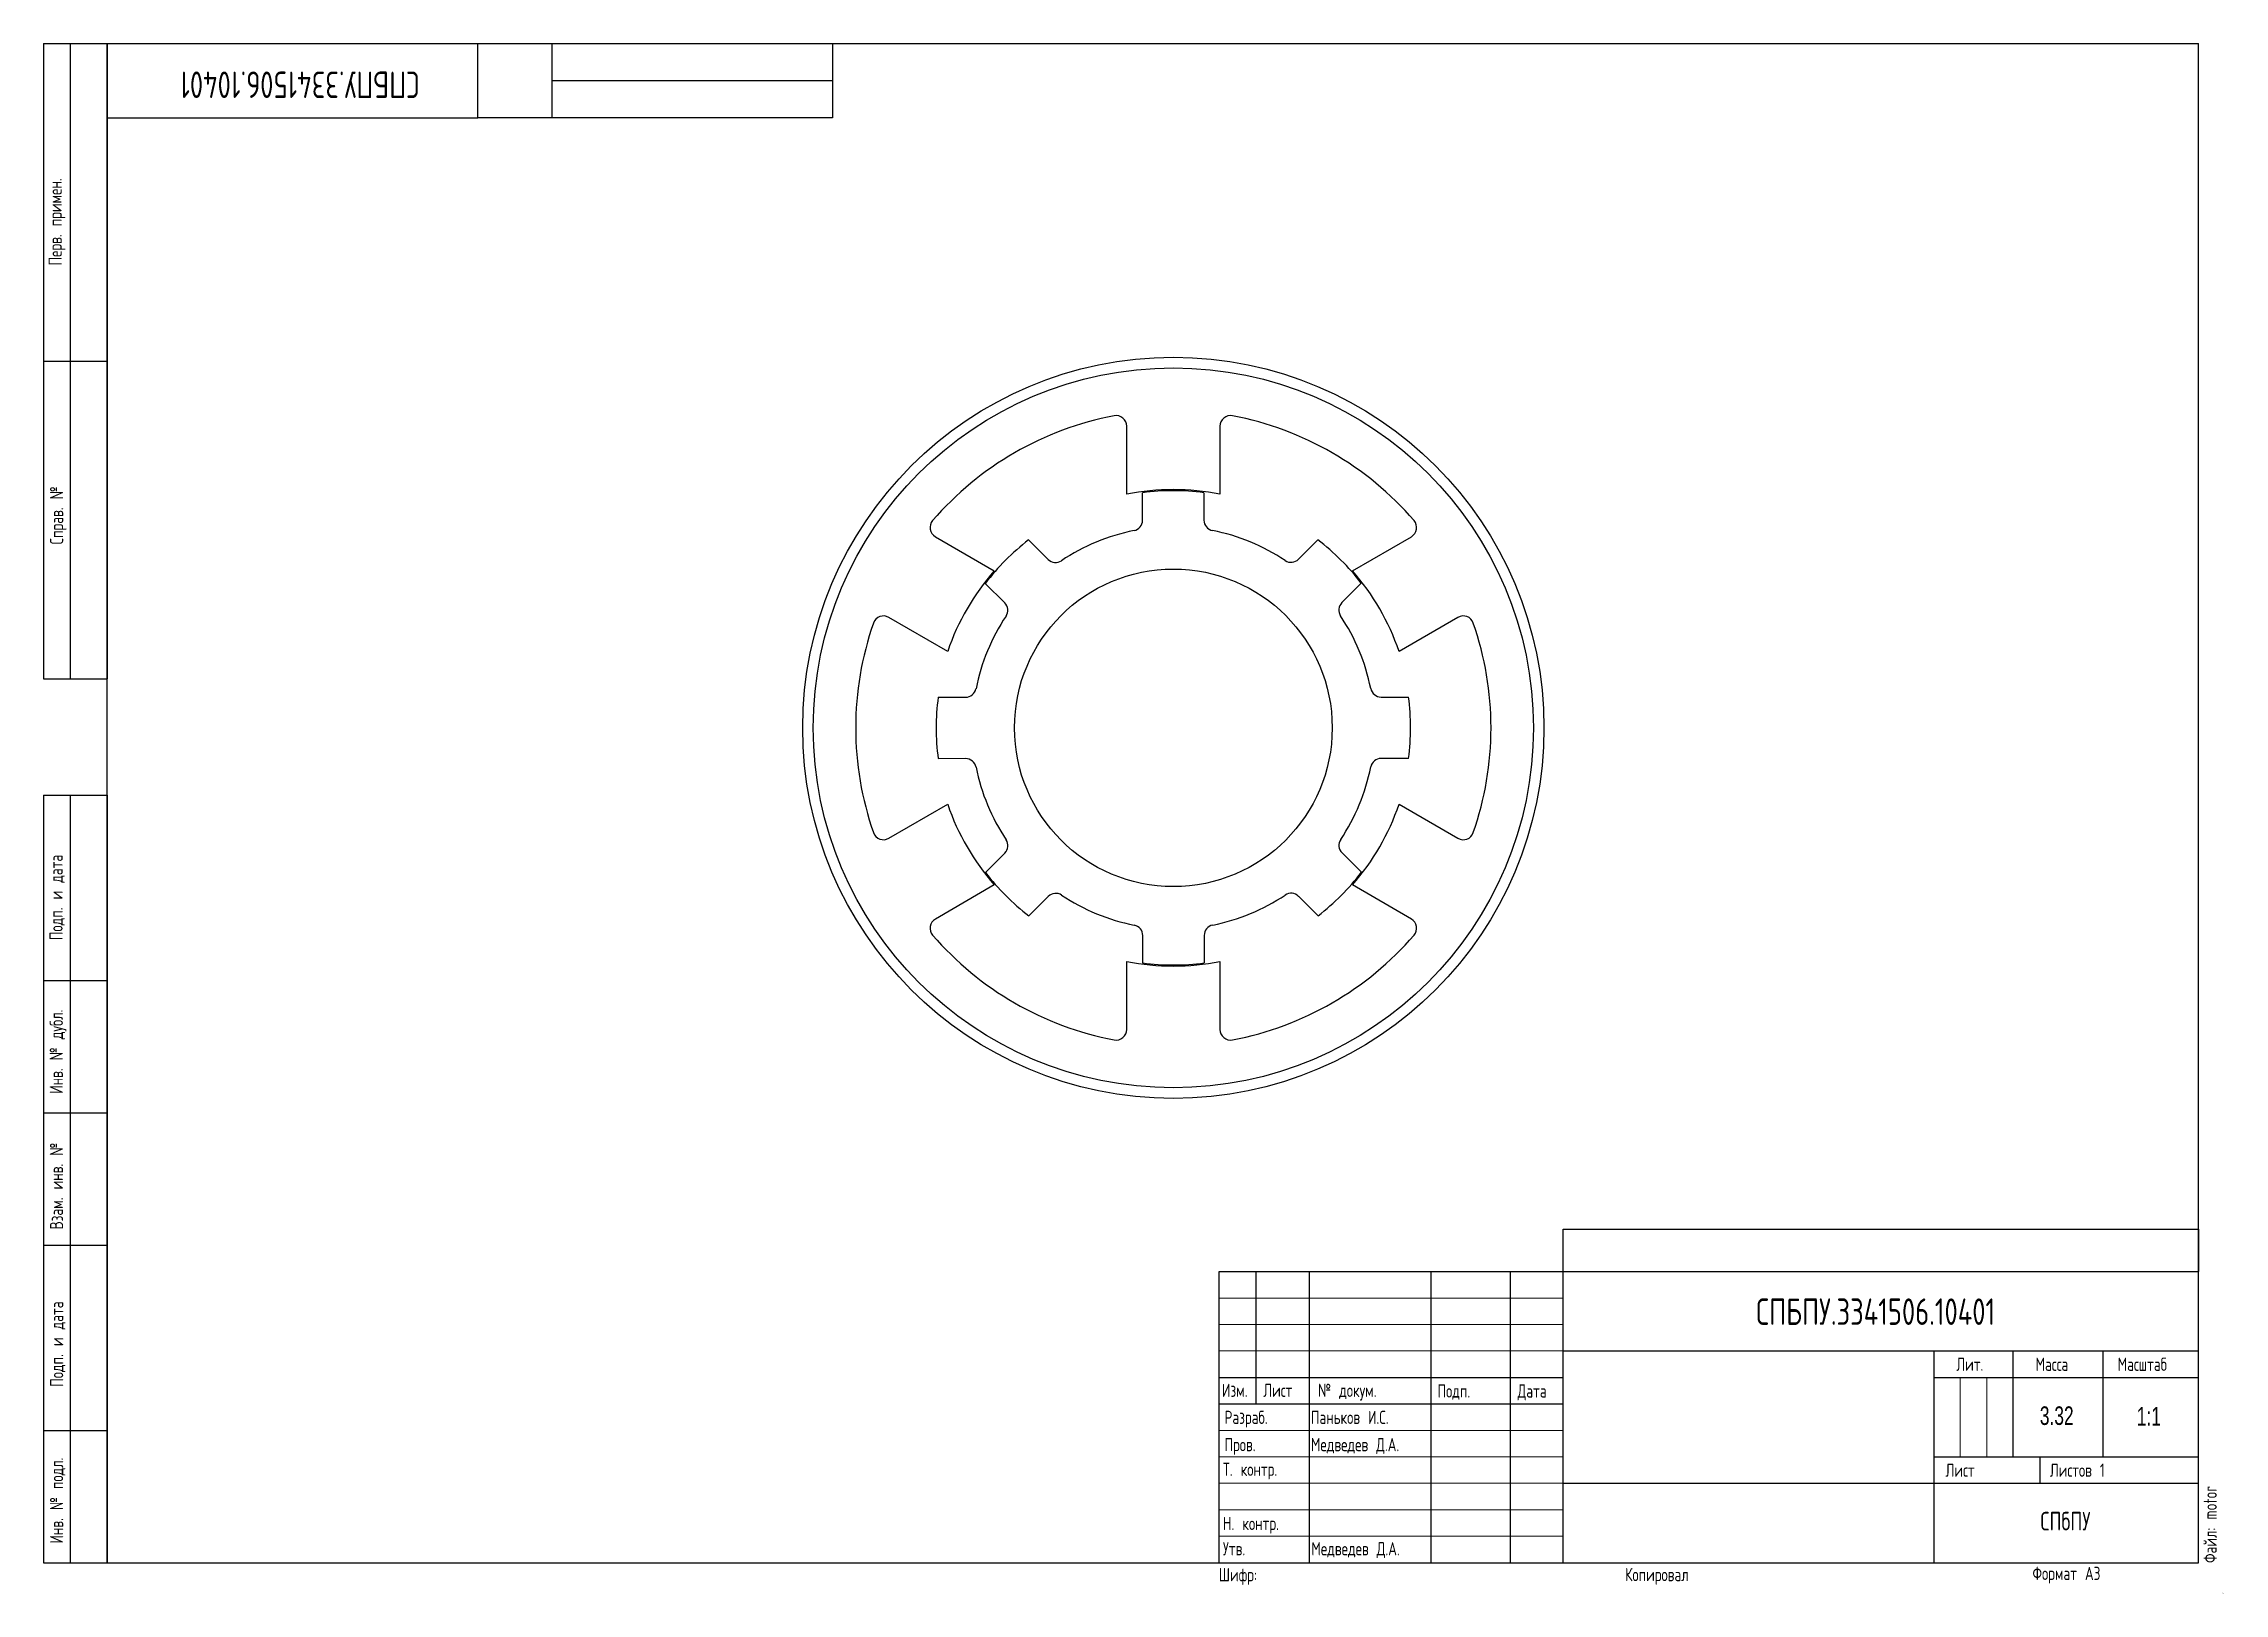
# Model space of a CAD drawing. Header units: millimetres. Extents: x 8 to 420, y -1 to 292.
import ezdxf

# ---------------------------------------------------------------- set-up
doc = ezdxf.new("R2010")
doc.units = ezdxf.units.MM
doc.styles.add('SLDTEXTSTYLE0', font='TXT', dxfattribs={"width": 0.7, "bigfont": 'bigfont'})
doc.styles.add('SLDTEXTSTYLE1', font='TXT', dxfattribs={"width": 0.7})

msp = doc.modelspace()

# ---------------------------------------------------------------- linework, layer by layer
at = {"color": 7, "linetype": 'Continuous', "lineweight": 25}
for p, q in [((8, 292), (20, 292)), ((8, 292), (8, 172)), ((13, 292), (13, 172)), ((20, 5), (20, 292)), ((20, 292), (415, 292)), ((20, 278), (20, 292)), ((20, 292), (90, 292)), ((20, 292), (20, 172)), ((90, 278), (90, 292)), ((90, 292), (157, 292)), ((104, 292), (104, 278)), ((157, 292), (157, 278)), ((415, 5), (415, 292)), ((104, 285), (157, 285)), ((20, 278), (90, 278)), ((157, 278), (90, 278)), ((8, 232), (20, 232)), ((212.57, 206.86), (212.57, 219.71)), ((230.17, 219.71), (230.17, 206.86)), ((215.55, 201.96), (215.55, 207.15)), ((227.15, 207.15), (227.15, 201.96)), ((176.42, 198.84), (187.55, 192.41)), ((194.04, 198.23), (197.71, 194.56)), ((244.99, 194.58), (248.66, 198.26)), ((255.19, 192.41), (266.32, 198.84)), ((189.52, 186.35), (185.84, 190.02)), ((256.87, 190.06), (253.2, 186.39)), ((178.75, 177.17), (167.62, 183.6)), ((275.12, 183.6), (263.99, 177.17)), ((8, 172), (20, 172)), ((176.94, 168.5), (182.14, 168.51)), ((260.6, 168.55), (265.79, 168.55)), ((182.14, 156.91), (176.95, 156.9)), ((265.8, 156.95), (260.61, 156.95)), ((8, 150), (20, 150)), ((8, 150), (8, 5)), ((13, 150), (13, 5)), ((20, 150), (20, 5)), ((167.62, 141.86), (178.75, 148.28)), ((263.99, 148.28), (275.12, 141.86)), ((185.87, 135.4), (189.54, 139.07)), ((253.23, 139.1), (256.9, 135.44)), ((187.55, 133.04), (176.42, 126.61)), ((266.32, 126.61), (255.19, 133.04)), ((197.75, 130.87), (194.08, 127.2)), ((248.7, 127.23), (245.03, 130.9)), ((215.59, 118.3), (215.59, 123.49)), ((227.19, 123.5), (227.19, 118.31)), ((212.57, 105.74), (212.57, 118.6)), ((230.17, 118.6), (230.17, 105.74)), ((8, 115), (20, 115)), ((8, 90), (20, 90)), ((295, 60), (295, 68)), ((295, 68), (415, 68)), ((415, 68), (415, 60)), ((8, 65), (20, 65)), ((230, 5), (230, 60)), ((230, 60), (415, 60)), ((237, 35), (237, 60)), ((247, 60), (247, 5)), ((270, 60), (270, 5)), ((285, 60), (285, 5)), ((295, 5), (295, 60)), ((415, 5), (415, 60)), ((295, 45), (415, 45)), ((365, 45), (365, 5)), ((380, 25), (380, 45)), ((397, 25), (397, 45)), ((230, 40), (295, 40)), ((365, 40), (415, 40)), ((230, 35), (295, 35)), ((8, 30), (20, 30)), ((365, 25), (415, 25)), ((385, 25), (385, 20)), ((295, 20), (415, 20)), ((8, 5), (20, 5)), ((20, 5), (415, 5)), ((230, 5), (415, 5))]:
    msp.add_line(p, q, dxfattribs=at)
at = {"color": 7, "linetype": 'Continuous', "lineweight": 18}
for p, q in [((230, 55), (295, 55)), ((230, 50), (295, 50)), ((230, 45), (295, 45)), ((370, 40), (370, 25)), ((375, 40), (375, 25)), ((230, 30), (295, 30)), ((230, 25), (295, 25)), ((230, 20), (295, 20)), ((230, 15), (295, 15)), ((230, 10), (295, 10))]:
    msp.add_line(p, q, dxfattribs=at)
at = {"color": 7, "linetype": 'Continuous', "lineweight": 25}
for radius in [70, 68, 30]:
    msp.add_circle((221.37, 162.73), radius, dxfattribs=at)
for centre, radius, start, end in [((221.37, 162.73), 60, 100.7315, 139.2685), ((210.57, 219.71), 2, 0, 100.7315), ((232.17, 219.71), 2, 79.2685, 180), ((221.37, 162.73), 60, 40.7315, 79.2685), ((221.37, 162.73), 45, 78.7228, 101.2772), ((221.37, 162.73), 44.8, 82.5924, 97.4697), ((177.42, 200.57), 2, 139.2685, 240), ((213.55, 201.96), 2, 281.2757, 0.031), ((229.15, 201.96), 2, 180.031, 258.7863), ((265.32, 200.57), 2, 300, 40.7315), ((221.37, 162.73), 44.8, 127.5924, 142.4697), ((221.37, 162.73), 38, 101.2757, 123.7863), ((221.37, 162.73), 38, 56.2757, 78.7863), ((221.37, 162.73), 44.8, 37.5924, 52.4697), ((199.13, 195.97), 2, 225.031, 303.7863), ((243.58, 196), 2, 236.2757, 315.031), ((221.37, 162.73), 45, 138.7228, 161.2772), ((221.37, 162.73), 45, 18.7228, 41.2772), ((188.1, 184.94), 2, 326.2757, 45.031), ((254.62, 184.97), 2, 135.031, 213.7863), ((221.37, 162.73), 60, 160.7315, 199.2685), ((166.62, 181.87), 2, 60, 160.7315), ((221.37, 162.73), 38, 146.2757, 168.7863), ((221.37, 162.73), 38, 11.2757, 33.7863), ((276.12, 181.87), 2, 19.2685, 120), ((221.37, 162.73), 60, 340.7315, 19.2685), ((182.13, 170.51), 2, 270.031, 348.7863), ((260.6, 170.55), 2, 191.2757, 270.031), ((221.37, 162.73), 44.8, 172.5924, 187.4697), ((221.37, 162.73), 44.8, 352.5924, 7.4697), ((182.14, 154.91), 2, 11.2757, 90.031), ((260.61, 154.95), 2, 90.031, 168.7863), ((221.37, 162.73), 38, 191.2757, 213.7863), ((221.37, 162.73), 38, 326.2757, 348.7863), ((221.37, 162.73), 45, 198.7228, 221.2772), ((221.37, 162.73), 45, 318.7228, 341.2772), ((166.62, 143.59), 2, 199.2685, 300), ((188.13, 140.48), 2, 315.031, 33.7863), ((254.64, 140.52), 2, 146.2757, 225.031), ((276.12, 143.59), 2, 240, 340.7315), ((221.37, 162.73), 44.8, 217.5924, 232.4697), ((221.37, 162.73), 44.8, 307.5924, 322.4697), ((199.16, 129.46), 2, 56.2757, 135.031), ((221.37, 162.73), 38, 236.2757, 258.7863), ((221.37, 162.73), 38, 281.2757, 303.7863), ((243.61, 129.48), 2, 45.031, 123.7863), ((177.42, 124.88), 2, 120, 220.7315), ((221.37, 162.73), 60, 220.7315, 259.2685), ((213.59, 123.49), 2, 0.031, 78.7863), ((229.19, 123.5), 2, 101.2757, 180.031), ((221.37, 162.73), 60, 280.7315, 319.2685), ((265.32, 124.88), 2, 319.2685, 60), ((221.37, 162.73), 45, 258.7228, 281.2772), ((221.37, 162.73), 44.8, 262.5924, 277.4697), ((210.57, 105.74), 2, 259.2685, 0), ((232.17, 105.74), 2, 180, 280.7315)]:
    msp.add_arc(centre, radius, start, end, dxfattribs=at)

# ---------------------------------------------------------------- texts
at = {"color": 7, "linetype": 'Continuous', "lineweight": 0, "style": 'SLDTEXTSTYLE0'}
for s, insert, char_height, attachment_point, rotation in [('\\M+18452\\M+18450\\M+18441\\M+18450\\M+18454.3341506.10401', (56.37, 281.73), 5, 2, 180), ('\\M+18450\\M+18475\\M+18482\\M+18472. \\M+18481\\M+18482\\M+18479\\M+1847D\\M+18475\\M+1847E.', (8.94, 250.08), 2.5, 1, 90), ('\\M+18452\\M+18481\\M+18482\\M+18470\\M+18472. \\M+18782', (9.2, 197.38), 2.5, 1, 90), ('\\M+18450\\M+18480\\M+18474\\M+18481. \\M+18479 \\M+18474\\M+18470\\M+18484\\M+18470', (9.1, 122.62), 2.5, 1, 90), ('\\M+18449\\M+1847E\\M+18472. \\M+18782 \\M+18474\\M+18485\\M+18471\\M+1847C.', (9.14, 93.59), 2.5, 1, 90), ('\\M+18442\\M+18478\\M+18470\\M+1847D. \\M+18479\\M+1847E\\M+18472. \\M+18782', (9.18, 67.97), 2.5, 1, 90), ('\\M+18450\\M+18480\\M+18474\\M+18481. \\M+18479 \\M+18474\\M+18470\\M+18484\\M+18470', (9.22, 38.23), 2.5, 1, 90), ('\\M+18449\\M+1847E\\M+18472. \\M+18782 \\M+18481\\M+18480\\M+18474\\M+1847C.', (9.2, 8.61), 2.5, 1, 90), ('\\M+18455\\M+18470\\M+1847A\\M+1847C: motor', (415.94, 4.94), 2.5, 1, 90)]:
    msp.add_mtext(s, dxfattribs=dict(at, insert=insert, char_height=char_height, attachment_point=attachment_point, rotation=rotation))
at = {"color": 7, "linetype": 'Continuous', "lineweight": 0}
for s, insert, char_height, attachment_point, style in [('\\M+18452\\M+18450\\M+18441\\M+18450\\M+18454.3341506.10401', (354.01, 54.93), 5, 2, 'SLDTEXTSTYLE0'), ('\\M+1844C\\M+18479\\M+18484.', (369.24, 43.74), 2.5, 1, 'SLDTEXTSTYLE0'), ('\\M+1844D\\M+18470\\M+18483\\M+18483\\M+18470', (384.2, 43.74), 2.5, 1, 'SLDTEXTSTYLE0'), ('\\M+1844D\\M+18470\\M+18483\\M+1848A\\M+18484\\M+18470\\M+18471', (399.71, 43.74), 2.5, 1, 'SLDTEXTSTYLE0'), ('\\M+18449\\M+18478\\M+1847D.', (230.56, 38.82), 2.5, 1, 'SLDTEXTSTYLE0'), ('\\M+1844C\\M+18479\\M+18483\\M+18484', (238.36, 38.82), 2.5, 1, 'SLDTEXTSTYLE0'), ('\\M+18782 \\M+18474\\M+18480\\M+1847B\\M+18485\\M+1847D.', (248.71, 38.82), 2.5, 1, 'SLDTEXTSTYLE0'), ('\\M+18450\\M+18480\\M+18474\\M+18481.', (271.26, 38.7), 2.5, 1, 'SLDTEXTSTYLE0'), ('\\M+18444\\M+18470\\M+18484\\M+18470', (286.38, 38.7), 2.5, 1, 'SLDTEXTSTYLE0'), ('\\M+18451\\M+18470\\M+18478\\M+18482\\M+18470\\M+18471.', (231.02, 33.71), 2.5, 1, 'SLDTEXTSTYLE0'), ('\\M+18450\\M+18470\\M+1847E\\M+1848E\\M+1847B\\M+18480\\M+18472 \\M+18449.\\M+18452.', (247.35, 33.71), 2.5, 1, 'SLDTEXTSTYLE0'), ('3.32', (388.21, 34.53), 3.5, 2, 'SLDTEXTSTYLE1'), ('1:1', (405.61, 34.42), 3.5, 2, 'SLDTEXTSTYLE1'), ('\\M+18450\\M+18482\\M+18480\\M+18472.', (231.02, 28.56), 2.5, 1, 'SLDTEXTSTYLE0'), ('\\M+1844D\\M+18475\\M+18474\\M+18472\\M+18475\\M+18474\\M+18475\\M+18472 \\M+18444.\\M+18440.', (247.35, 28.56), 2.5, 1, 'SLDTEXTSTYLE0'), ('\\M+18453. \\M+1847B\\M+18480\\M+1847E\\M+18484\\M+18482.', (230.74, 23.9), 2.5, 1, 'SLDTEXTSTYLE0'), ('\\M+1844C\\M+18479\\M+18483\\M+18484', (367.21, 23.73), 2.5, 1, 'SLDTEXTSTYLE0'), ('\\M+1844C\\M+18479\\M+18483\\M+18484\\M+18480\\M+18472 1', (386.92, 23.73), 2.5, 1, 'SLDTEXTSTYLE0'), ('\\M+1844E. \\M+1847B\\M+18480\\M+1847E\\M+18484\\M+18482.', (230.74, 13.67), 2.5, 1, 'SLDTEXTSTYLE0'), ('\\M+18452\\M+18450\\M+18471\\M+18450\\M+18454', (389.86, 14.6), 3.5, 2, 'SLDTEXTSTYLE0'), ('\\M+18454\\M+18484\\M+18472.', (230.74, 8.89), 2.5, 1, 'SLDTEXTSTYLE0'), ('\\M+1844D\\M+18475\\M+18474\\M+18472\\M+18475\\M+18474\\M+18475\\M+18472 \\M+18444.\\M+18440.', (247.44, 8.89), 2.5, 1, 'SLDTEXTSTYLE0'), ('\\M+18455\\M+18480\\M+18482\\M+1847D\\M+18470\\M+18484 A3', (383.63, 4.23), 2.5, 1, 'SLDTEXTSTYLE0'), ('\\M+18459\\M+18479\\M+18486\\M+18482:', (229.96, 3.98), 2.5, 1, 'SLDTEXTSTYLE0'), ('\\M+1844B\\M+18480\\M+18481\\M+18479\\M+18482\\M+18480\\M+18472\\M+18470\\M+1847C', (306.68, 4.01), 2.5, 1, 'SLDTEXTSTYLE0'), ('\\M+18442\\M+18475\\M+18482\\M+18483\\M+18479\\M+18491 3', (419.46, -0.67), 0.1, 1, 'SLDTEXTSTYLE0')]:
    msp.add_mtext(s, dxfattribs=dict(at, insert=insert, char_height=char_height, attachment_point=attachment_point, style=style))

doc.saveas('drawing.dxf')
